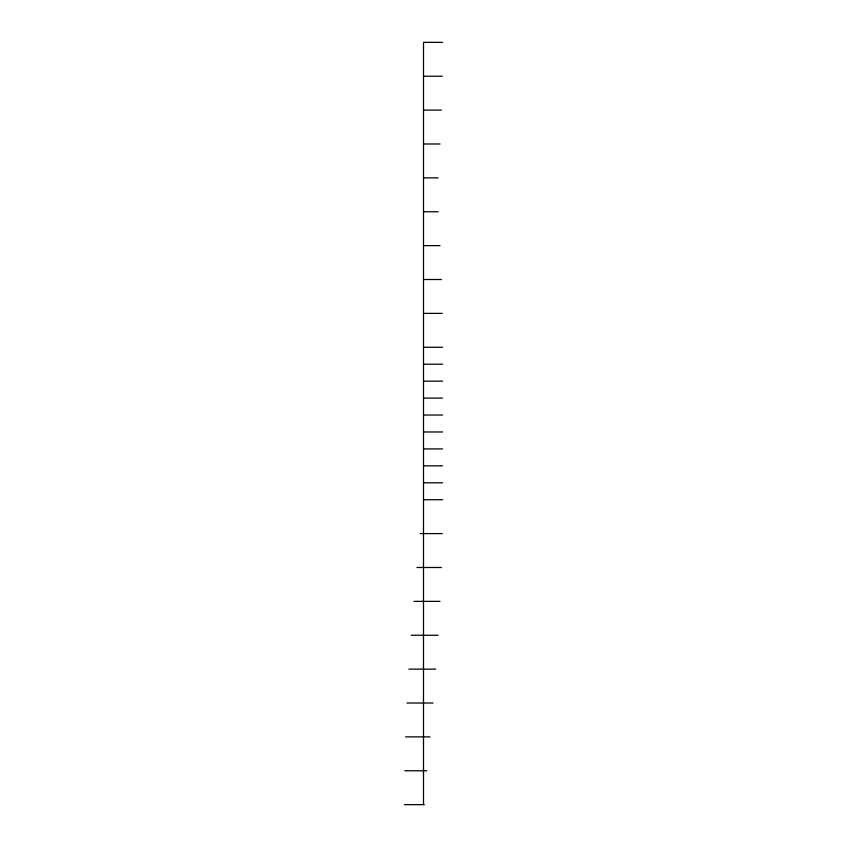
<?xml version="1.0" encoding="UTF-8"?>
<svg xmlns="http://www.w3.org/2000/svg" width="847" height="847" viewBox="0 0 847 847"><rect width="100%" height="100%" fill="white"/><g stroke="black" fill="none" stroke-linecap="round" stroke-linejoin="round"><path stroke-width="1.27" d="M442.558 42.35L423.5 42.35L423.5 804.65M423.5 76.23L442.272 76.23M423.5 110.11L441.403 110.11M423.5 143.99L440.006 143.99M423.5 177.87L438.1 177.87M423.5 211.75L438.1 211.75M423.5 245.63L440.006 245.63M423.5 279.51L441.403 279.51M423.5 313.39L442.272 313.39M423.5 347.27L442.558 347.27M423.5 364.21L442.558 364.21M423.5 381.15L442.558 381.15M423.5 398.09L442.558 398.09M423.5 415.03L442.558 415.03M423.5 431.97L442.558 431.97M423.5 448.91L442.558 448.91M423.5 465.85L442.558 465.85M423.5 482.79L442.558 482.79M423.5 499.73L442.558 499.73M420.186 533.61L442.272 533.61M416.978 567.49L441.403 567.49M413.971 601.37L440.006 601.37M411.25 635.25L438.1 635.25M408.9 669.13L435.75 669.13M406.994 703.01L433.029 703.01M405.597 736.89L430.022 736.89M404.728 770.77L426.814 770.77M404.443 804.65L424.262 804.65"/></g></svg>
